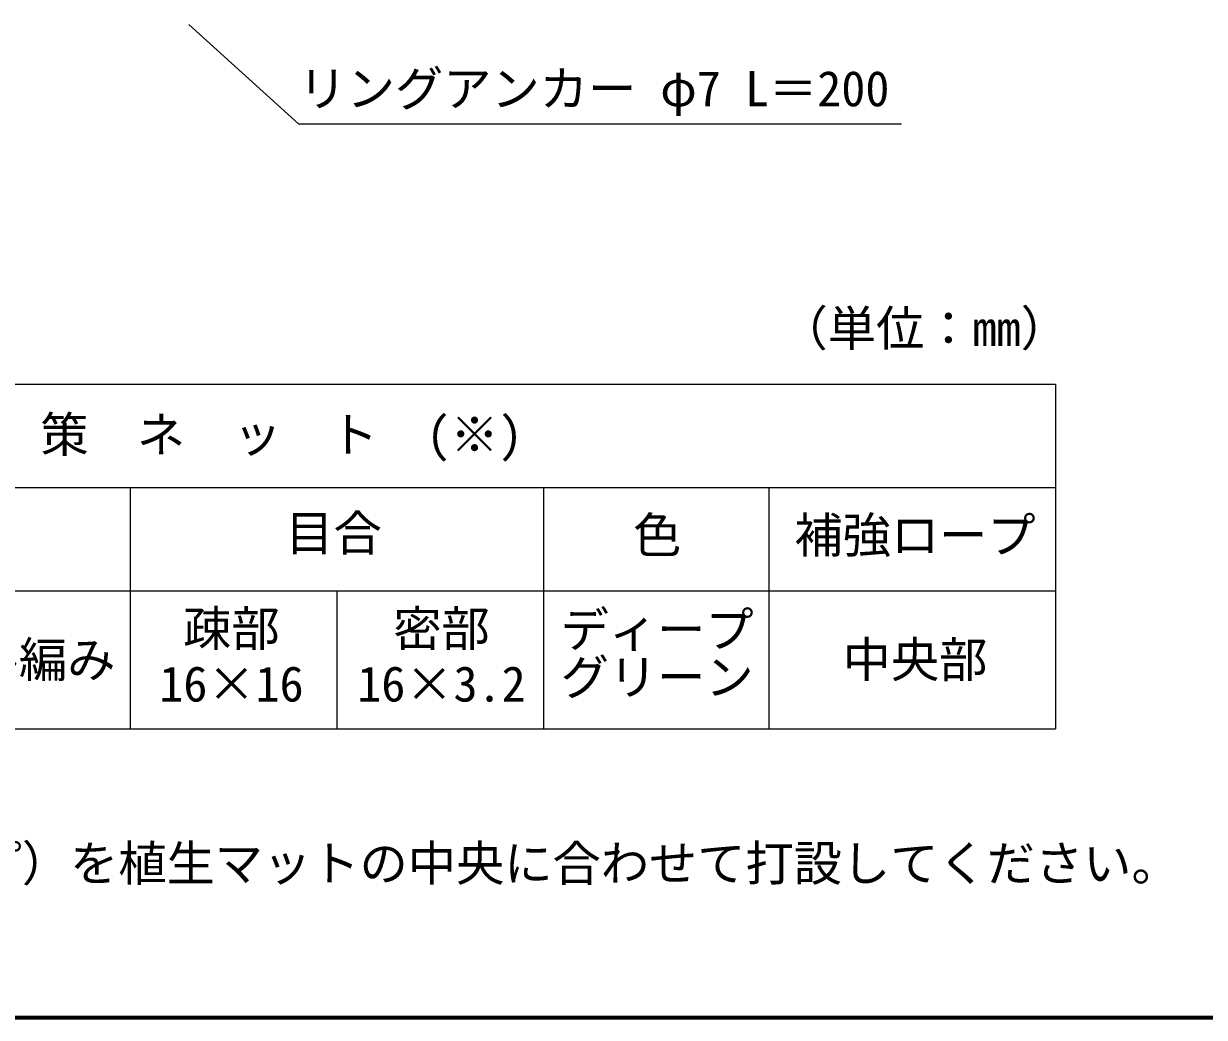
# Model space of a CAD drawing. Units: millimetres, scale not verified. Extents: x 200 to 8200, y 200 to 5838.
# Drawn here: x 2753 to 4466, y 200 to 1641 of the extents above; entities that cross this region are included whole.
import ezdxf
from ezdxf.enums import TextEntityAlignment as Align

# ---------------------------------------------------------------- set-up
doc = ezdxf.new("R2010")
doc.units = ezdxf.units.MM
doc.header["$LTSCALE"] = 20
for name, color, linetype, lineweight in [('C-MTR-FRAM', 5, 'Continuous', 25), ('C-MTR-LINE', 5, 'Continuous', 13), ('C-STR-HTXT', 1, 'Continuous', 13), ('C-TTL', 2, 'Continuous', 70)]:
    doc.layers.add(name, color=color, linetype=linetype, lineweight=lineweight)
doc.layers.add('C-MTR-TXT', color=5, linetype='Continuous')
doc.styles.add('ＭＳ ゴシック', font='')
doc.styles.get('ＭＳ ゴシック').set_extended_font_data('MS Gothic')

msp = doc.modelspace()

# ---------------------------------------------------------------- linework, layer by layer
at = {"layer": 'C-MTR-FRAM'}
for p, q in [((456.08, 1118.52), (4249.71, 1118.52)), ((4249.71, 1118.52), (4249.71, 618.52)), ((456.08, 618.52), (4249.71, 618.52))]:
    msp.add_line(p, q, dxfattribs=at)
at = {"layer": 'C-MTR-LINE'}
for p, q in [((1716.7, 968.52), (4249.71, 968.52)), ((2907.21, 968.52), (2907.21, 618.52)), ((3507.21, 968.52), (3507.21, 618.52)), ((3833.86, 968.52), (3833.86, 618.52)), ((456.08, 818.52), (4249.71, 818.52)), ((3207.21, 818.52), (3207.21, 618.52))]:
    msp.add_line(p, q, dxfattribs=at)
at = {"layer": 'C-STR-HTXT'}
for p, q in [((2992.59, 1640.21), (3151.48, 1496.14)), ((3151.48, 1496.14), (4026.48, 1496.14))]:
    msp.add_line(p, q, dxfattribs=at)
at = {"layer": 'C-TTL'}
msp.add_lwpolyline([(200, 200), (8200, 200), (8200, 5740), (200, 5740)], close=True, dxfattribs=at)

# ---------------------------------------------------------------- texts
at = {"layer": 'C-MTR-TXT', "style": 'ＭＳ ゴシック'}
for s, p in [('（単位：mm）', (3849.52, 1158.52)), ('鹿\u3000食\u3000害\u3000対\u3000策\u3000ネ\u3000ッ\u3000ト\u3000(※)', (2217, 1004.37)), ('施工の注意点：折りたたまれた鹿食害対策ネットの中央（黒色のロープ）を植生マットの中央に合わせて打設してください。', (510.05, 382.45))]:
    msp.add_text(s, height=51.32, dxfattribs=at).set_placement(p, align=Align.BOTTOM_LEFT)
for s, p in [('目合', (3202.35, 861.52)), ('色', (3671.93, 858.52)), ('補強ロープ', (4046.07, 858.52)), ('疎部', (3054.27, 722.91)), ('密部', (3358.96, 722.91)), ('ディープ', (3671.93, 721.52)), ('グリーン', (3671.93, 652.52)), ('16×16', (3054.27, 642.69)), ('16×3.2', (3358.96, 642.69))]:
    msp.add_text(s, height=51.32, dxfattribs=at).set_placement(p, align=Align.BOTTOM_CENTER)
for s, p in [('ラッセル編み', (2675.84, 718.94)), ('中央部', (4046.07, 718.94))]:
    msp.add_text(s, height=51.32, dxfattribs=at).set_placement(p, align=Align.MIDDLE_CENTER)
at = {"layer": 'C-STR-HTXT', "color": 7, "style": 'ＭＳ ゴシック'}
msp.add_text('リングアンカー φ7 L＝200', height=51.32, dxfattribs=at).set_placement((3151.48, 1506.14), align=Align.BOTTOM_LEFT)

doc.saveas('drawing.dxf')
